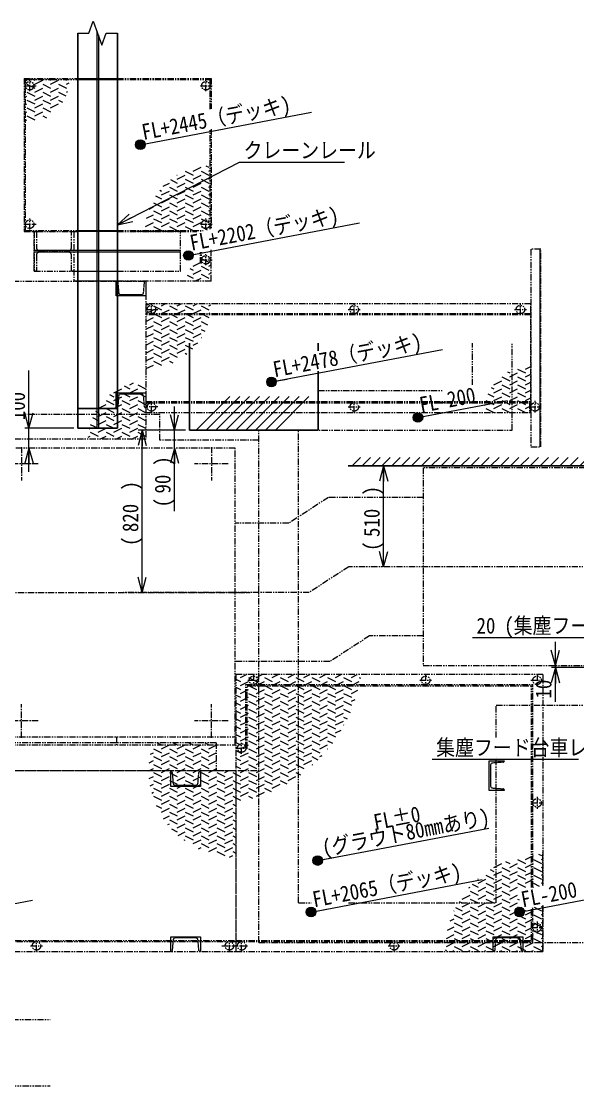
# Model space of a CAD drawing. Header units: millimetres. Extents: x -211 to 45495, y 24 to 52952.
# Drawn here: x 5433 to 8245, y 38021 to 43403 of the extents above; entities that cross this region are included whole.
import ezdxf

# ---------------------------------------------------------------- set-up
doc = ezdxf.new("R2010")
doc.units = ezdxf.units.MM
for name, pattern in [('CENTER', [50.7, 31.8, -6.3, 6.3, -6.3]), ('DASHED', [4, 3, -1]), ('PHANTOM', [63.3, 31.8, -6.3, 6.3, -6.3, 6.3, -6.3])]:
    doc.linetypes.add(name, pattern=pattern)
doc.layers.add('Layer2', color=7, linetype='Continuous')
doc.styles.add('ＭＳ 明朝', font='')
doc.styles.get('ＭＳ 明朝').set_extended_font_data('ＭＳ 明朝')

# ---------------------------------------------------------------- blocks, each defined once
blk = doc.blocks.new('BLKF036')
at = {"layer": 'Layer2', "color": 7, "linetype": 'PHANTOM', "lineweight": 13}
for p, q in [((6513.8, 41245.5), (3713.8, 41245.5)), ((6513.8, 39745.5), (6513.8, 41245.5)), ((3713.8, 39785.5), (6513.8, 39785.5)), ((5913.8, 39785.5), (5913.8, 39745.5)), ((3713.8, 39745.5), (6513.8, 39745.5))]:
    blk.add_line(p, q, dxfattribs=at)
at = {"layer": 'Layer2', "color": 7, "linetype": 'CENTER', "lineweight": 13}
for p, q in [((5433.8, 41250.5), (5433.8, 41080.5)), ((6393.8, 41250.5), (6393.8, 41080.5)), ((5518.8, 41165.5), (5348.8, 41165.5)), ((6478.8, 41165.5), (6308.8, 41165.5)), ((2728.8, 40515.5), (6588.8, 40515.5)), ((5433.8, 39780.5), (5433.8, 39950.5)), ((6393.8, 39780.5), (6393.8, 39950.5)), ((5518.8, 39865.5), (5348.8, 39865.5)), ((6478.8, 39865.5), (6308.8, 39865.5))]:
    blk.add_line(p, q, dxfattribs=at)
blk = doc.blocks.new('FXTIP_BLACKDOT_S')
at = {"color": 0, "linetype": 'Continuous', "lineweight": -2}
blk.add_line((0, 0), (-1, 0), dxfattribs=at)
blk.add_lwpolyline([(-0.15, 0, 0.3, 0.3, 1), (0.15, 0, 0.3, 0.3, 1)], format="xyseb", close=True, dxfattribs=at)
blk.add_circle((0, 0), 0.3, dxfattribs=at)
blk = doc.blocks.new('BLKF2458')
at = {"layer": 'Layer2', "color": 7, "linetype": 'PHANTOM', "lineweight": 13}
for p, q in [((8663.8, 41145.5), (7463.8, 41145.5)), ((7463.8, 41145.5), (7463.8, 40145.5)), ((6985, 40995.5), (6785, 40865.5)), ((7463.8, 40995.5), (6985, 40995.5)), ((6785, 40865.5), (6513.8, 40865.5)), ((7088.8, 40645.5), (6888.8, 40515.5)), ((10651.9, 40645.5), (7088.8, 40645.5)), ((6888.8, 40515.5), (5950.2, 40515.5)), ((7192.5, 40295.5), (6992.5, 40165.5)), ((7463.8, 40295.5), (7192.5, 40295.5)), ((6992.5, 40165.5), (6513.8, 40165.5)), ((7463.8, 40145.5), (8663.8, 40145.5))]:
    blk.add_line(p, q, dxfattribs=at)
blk = doc.blocks.new('FXTIP_ARROW_E')
at = {"color": 0, "linetype": 'Continuous', "lineweight": -2}
for q in [(-1, 0), (-0.966, 0.259), (-0.966, -0.259)]:
    blk.add_line((0, 0), q, dxfattribs=at)
blk = doc.blocks.new('FXTIP_ARROW_S')
at = {"color": 0, "linetype": 'Continuous', "lineweight": -2}
for q in [(-1, 0), (-0.966, 0.259), (-0.966, -0.259)]:
    blk.add_line((0, 0), q, dxfattribs=at)
blk = doc.blocks.new('BLKF2461')
at = {"layer": 'Layer2', "color": 4, "linetype": 'Continuous', "lineweight": 25}
for q in [(8928.8, 41322), (7085.3, 41155.5)]:
    blk.add_line((8928.8, 41155.5), q, dxfattribs=at)
at = {"layer": 'Layer2', "color": 7, "linetype": 'Continuous', "lineweight": 13}
for p, q in [((7105.1, 41155.5), (7147.5, 41198)), ((7155.1, 41155.5), (7197.5, 41198)), ((7205.1, 41155.5), (7247.5, 41198)), ((7255.1, 41155.5), (7297.5, 41198)), ((7305.1, 41155.5), (7347.5, 41198)), ((7355.1, 41155.5), (7397.5, 41198)), ((7405.1, 41155.5), (7447.5, 41198)), ((7455.1, 41155.5), (7497.5, 41198)), ((7505.1, 41155.5), (7547.5, 41198)), ((7555.1, 41155.5), (7597.5, 41198)), ((7605.1, 41155.5), (7647.5, 41198)), ((7655.1, 41155.5), (7697.5, 41198)), ((7705.1, 41155.5), (7747.5, 41198)), ((7755.1, 41155.5), (7797.5, 41198)), ((7805.1, 41155.5), (7847.5, 41198)), ((7855.1, 41155.5), (7897.5, 41198)), ((7905.1, 41155.5), (7947.5, 41198)), ((7955.1, 41155.5), (7997.5, 41198)), ((8005.1, 41155.5), (8047.5, 41198)), ((8055.1, 41155.5), (8097.5, 41198)), ((8105.1, 41155.5), (8147.5, 41198)), ((8155.1, 41155.5), (8197.5, 41198)), ((8205.1, 41155.5), (8247.5, 41198)), ((8255.1, 41155.5), (8297.5, 41198)), ((8305.1, 41155.5), (8347.5, 41198)), ((8355.1, 41155.5), (8397.5, 41198)), ((8405.1, 41155.5), (8447.5, 41198)), ((8455.1, 41155.5), (8497.5, 41198)), ((8505.1, 41155.5), (8547.5, 41198)), ((8555.1, 41155.5), (8597.5, 41198)), ((8605.1, 41155.5), (8647.5, 41198)), ((8655.1, 41155.5), (8697.5, 41198)), ((8705.1, 41155.5), (8747.5, 41198)), ((8755.1, 41155.5), (8797.5, 41198)), ((8805.1, 41155.5), (8847.5, 41198)), ((8855.1, 41155.5), (8897.5, 41198))]:
    blk.add_line(p, q, dxfattribs=at)
blk = doc.blocks.new('BLKF2460')
at = {"layer": 'Layer2', "color": 4, "linetype": 'Continuous', "lineweight": 25}
for p, q in [((6283.8, 41335.5), (6283.8, 41775.4)), ((6933.8, 41736.4), (6933.8, 41775.4)), ((6933.8, 41335.5), (6933.8, 41634.6)), ((6283.8, 41335.5), (6933.8, 41335.5))]:
    blk.add_line(p, q, dxfattribs=at)
at = {"layer": 'Layer2', "color": 1, "linetype": 'PHANTOM', "lineweight": 13}
for p, q in [((7713.8, 41564.2), (7713.8, 41775.4)), ((7913.8, 41335.5), (7913.8, 41775.4)), ((6933.8, 41535.5), (7563.6, 41535.5)), ((6133.8, 41415.5), (5461.7, 41415.5)), ((6133.8, 41285.5), (6133.8, 41415.5)), ((6633.8, 38745.5), (6633.8, 41335.5)), ((6633.8, 41335.5), (7913.8, 41335.5)), ((6833.8, 38945.5), (6833.8, 41335.5)), ((6633.8, 41285.5), (6133.8, 41285.5)), ((7833.8, 39781), (7833.8, 39945.5)), ((7833.8, 39945.5), (8433.8, 39945.5)), ((7833.8, 38945.5), (7833.8, 39681)), ((4248.8, 39615.5), (6633.8, 39615.5)), ((6833.8, 38945.5), (6898.8, 38945.5)), ((7086.4, 38945.5), (7833.8, 38945.5)), ((6633.8, 38745.5), (8848.8, 38745.5)), ((4564.8, 38356.1), (5578.3, 38356.1)), ((4426.1, 38021.1), (5578.3, 38021.1))]:
    blk.add_line(p, q, dxfattribs=at)
at = {"layer": 'Layer2', "color": 7, "linetype": 'Continuous', "lineweight": 13}
for p, q in [((6317.1, 41335.5), (6486.8, 41505.3)), ((6367.1, 41335.5), (6536.8, 41505.3)), ((6417.1, 41335.5), (6586.8, 41505.3)), ((6467.1, 41335.5), (6636.8, 41505.3)), ((6517.1, 41335.5), (6686.8, 41505.3)), ((6567.1, 41335.5), (6736.8, 41505.3)), ((6617.1, 41335.5), (6786.8, 41505.3)), ((6667.1, 41335.5), (6836.8, 41505.3)), ((6717.1, 41335.5), (6886.8, 41505.3))]:
    blk.add_line(p, q, dxfattribs=at)
blk.add_blockref('BLKF2461', (0, 0), dxfattribs=at)
blk = doc.blocks.new('BLKF2917')
at = {"layer": 'Layer2', "color": 7, "linetype": 'Continuous', "lineweight": 13}
for p, q in [((5775, 43343.2), (5796.8, 43403.2)), ((5796.8, 43403.2), (5840.5, 43283.2)), ((5718.7, 43343.2), (5775, 43343.2)), ((5840.5, 43283.2), (5862.3, 43343.2)), ((5862.3, 43343.2), (5918.7, 43343.2))]:
    blk.add_line(p, q, dxfattribs=at)
blk = doc.blocks.new('BLKF2916')
at = {"layer": 'Layer2', "color": 3, "linetype": 'Continuous', "lineweight": 25}
for p, q in [((5718.7, 43343.2), (5718.7, 41345.5)), ((5918.7, 41345.5), (5918.7, 43343.2)), ((5718.7, 41445.5), (5918.7, 41445.5)), ((5718.7, 41345.5), (5918.7, 41345.5))]:
    blk.add_line(p, q, dxfattribs=at)
at = {"layer": 'Layer2', "color": 7, "linetype": 'DASHED', "lineweight": 13}
for p, q in [((5814.7, 43354.1), (5814.7, 41345.5)), ((5822.7, 43332.2), (5822.7, 41345.5)), ((5718.7, 43114.5), (5918.7, 43114.5)), ((5718.7, 43108.5), (5918.7, 43108.5)), ((5718.7, 42345.5), (5918.7, 42345.5)), ((5918.7, 42339.5), (5718.7, 42339.5)), ((8053.2, 42250.7), (8053.2, 41250.7)), ((6238.2, 42243.5), (5498.2, 42243.5)), ((6238.2, 42235.5), (5498.2, 42235.5)), ((5718.7, 42139.5), (5782.6, 42139.5)), ((5918.7, 42089.5), (5718.7, 42089.5)), ((5782.6, 42139.5), (5918.7, 42139.5)), ((5913.2, 42014.5), (5913.2, 42089.5)), ((5913.2, 42089.5), (5915.6, 42089.5)), ((6060.8, 42089.5), (6063.2, 42089.5)), ((6063.2, 42089.5), (6063.2, 42014.5)), ((5920.6, 42085), (5925.4, 42030.2)), ((6051, 42030.2), (6055.8, 42085)), ((6063.2, 42014.5), (5913.2, 42014.5)), ((5935.3, 42021), (6041, 42021)), ((5913.2, 41524.5), (6063.2, 41524.5)), ((5913.2, 41449.5), (5913.2, 41524.5)), ((5925.4, 41508.9), (5920.6, 41454.1)), ((6041, 41518), (5935.3, 41518)), ((6055.8, 41454.1), (6051, 41508.9)), ((6063.2, 41524.5), (6063.2, 41449.5)), ((5915.6, 41449.5), (5913.2, 41449.5)), ((6063.2, 41449.5), (6060.8, 41449.5)), ((7798.2, 39514.5), (7798.2, 39664.5)), ((7798.2, 39664.5), (7873.2, 39664.5)), ((7804.7, 39642.4), (7804.7, 39536.7)), ((7868.6, 39657.1), (7813.8, 39652.3)), ((7873.2, 39664.5), (7873.2, 39662.1)), ((6188.2, 39534.5), (6188.2, 39609.5)), ((6188.2, 39609.5), (6190.6, 39609.5)), ((6195.6, 39605), (6200.4, 39550.2)), ((6326, 39550.2), (6330.8, 39605)), ((6335.8, 39609.5), (6338.2, 39609.5)), ((6338.2, 39609.5), (6338.2, 39534.5)), ((6338.2, 39534.5), (6188.2, 39534.5)), ((6210.3, 39541), (6316, 39541)), ((7873.2, 39514.5), (7798.2, 39514.5)), ((7813.8, 39526.7), (7868.6, 39521.9)), ((7873.2, 39517), (7873.2, 39514.5)), ((6188.2, 38774.5), (6338.2, 38774.5)), ((6188.2, 38699.5), (6188.2, 38774.5)), ((6200.4, 38758.9), (6195.6, 38704.1)), ((6316, 38768), (6210.3, 38768)), ((6330.8, 38704.1), (6326, 38758.9)), ((6338.2, 38774.5), (6338.2, 38699.5)), ((7818.2, 38774.5), (7968.2, 38774.5)), ((7818.2, 38699.5), (7818.2, 38774.5)), ((7830.4, 38758.9), (7825.6, 38704.1)), ((7946, 38768), (7840.3, 38768)), ((7960.8, 38704.1), (7956, 38758.9)), ((7968.2, 38774.5), (7968.2, 38699.5)), ((6190.6, 38699.5), (6188.2, 38699.5)), ((6338.2, 38699.5), (6335.8, 38699.5)), ((7820.6, 38699.5), (7818.2, 38699.5)), ((7968.2, 38699.5), (7965.8, 38699.5))]:
    blk.add_line(p, q, dxfattribs=at)
at = {"layer": 'Layer2', "color": 2, "linetype": 'PHANTOM', "lineweight": 13}
for p, q in [((5448.2, 43114.5), (5718.7, 43114.5)), ((5448.2, 43114.5), (5448.2, 42339.5)), ((5918.7, 43114.5), (6393.2, 43114.5)), ((6393.2, 43114.5), (6393.2, 42959.7)), ((5454.2, 42345.5), (5454.2, 43108.5)), ((5454.2, 43108.5), (5718.7, 43108.5)), ((5918.7, 43108.5), (6387.2, 43108.5)), ((6387.2, 42958.5), (6387.2, 43108.5)), ((6387.2, 42352.2), (6387.2, 42856.7)), ((6393.2, 42857.9), (6393.2, 42353.4)), ((5448.2, 42339.5), (5718.7, 42339.5)), ((5454.2, 42345.5), (5718.7, 42345.5)), ((5498.2, 42339.5), (5510.2, 42339.5)), ((5498.2, 42339.5), (5498.2, 42139.5)), ((5510.2, 42339.5), (5510.2, 42256.5)), ((5686.2, 42256.5), (5686.2, 42339.5)), ((5686.2, 42339.5), (5698.2, 42339.5)), ((5698.2, 42339.5), (5698.2, 42089.5)), ((5918.7, 42345.5), (6352.2, 42345.5)), ((5918.7, 42339.5), (6320.7, 42339.5)), ((6238.2, 42339.5), (5982.6, 42339.5)), ((6238.2, 42139.5), (6238.2, 42339.5)), ((6393.2, 42089.5), (6393.2, 42251.6)), ((8008.2, 42250.7), (8008.2, 41250.7)), ((8058.2, 42250.7), (8008.2, 42250.7)), ((8058.2, 41250.7), (8058.2, 42250.7)), ((5510.2, 42222.5), (5510.2, 42139.5)), ((5523.2, 42243.5), (5673.2, 42243.5)), ((5673.2, 42235.5), (5523.2, 42235.5)), ((5686.2, 42139.5), (5686.2, 42222.5)), ((6338.5, 42179.4), (6338.5, 42241.1)), ((6344.5, 42179.4), (6344.5, 42242.3)), ((6344.5, 42179.4), (6338.5, 42179.4)), ((3618.2, 42089.5), (6063.2, 42089.5)), ((5498.2, 42139.5), (5718.7, 42139.5)), ((5718.7, 42089.5), (5698.2, 42089.5)), ((5918.7, 42139.5), (5982.6, 42139.5)), ((6393.2, 42089.5), (5918.7, 42089.5)), ((5982.6, 42139.5), (6238.2, 42139.5)), ((6063.2, 42089.5), (6063.2, 41289.5)), ((8008.2, 41974.5), (6063.2, 41974.5)), ((8008.2, 41424.5), (8008.2, 41974.5)), ((8008.2, 41924.5), (6063.2, 41924.5)), ((8008.2, 41918.5), (6063.2, 41918.5)), ((6063.2, 41480.5), (8008.2, 41480.5)), ((6063.2, 41474.5), (8002.2, 41474.5)), ((8002.2, 41474.5), (8002.2, 41424.5)), ((6063.2, 41424.5), (8008.2, 41424.5)), ((6063.2, 41289.5), (3618.2, 41289.5)), ((8008.2, 41250.7), (8058.2, 41250.7)), ((8068.2, 40099.5), (6518.2, 40099.5)), ((6518.2, 40099.5), (6518.2, 38699.5)), ((8068.2, 40099.5), (8068.2, 39033.7)), ((6568.2, 40049.5), (8018.2, 40049.5)), ((6568.2, 39728.2), (6568.2, 40049.5)), ((6574.2, 40043.5), (8012.2, 40043.5)), ((6574.2, 39728.2), (6574.2, 40043.5)), ((8012.2, 39023), (8012.2, 40043.5)), ((8018.2, 39024.1), (8018.2, 40049.5)), ((6418.2, 39755.5), (3638.2, 39755.5)), ((6418.2, 39755.5), (6418.2, 39615.5)), ((6574.2, 39728.2), (6568.2, 39728.2)), ((3638.2, 39615.5), (6518.2, 39615.5)), ((6518.2, 39615.5), (6518.2, 38699.5)), ((8068.2, 39033.7), (8068.2, 39199.5)), ((8012.2, 38755.5), (8012.2, 38921.2)), ((8018.2, 38749.5), (8018.2, 38922.3)), ((8068.2, 38931.9), (8068.2, 38699.5)), ((8068.2, 38699.5), (8068.2, 38931.9)), ((3377.2, 38755.5), (6518.2, 38755.5)), ((6518.2, 38755.5), (8012.2, 38755.5)), ((3383.2, 38749.5), (6518.2, 38749.5)), ((3433.2, 38699.5), (6518.2, 38699.5)), ((6518.2, 38749.5), (8018.2, 38749.5)), ((6518.2, 38699.5), (8068.2, 38699.5)), ((6518.2, 38699.5), (8068.2, 38699.5))]:
    blk.add_line(p, q, dxfattribs=at)
at = {"layer": 'Layer2', "color": 7, "linetype": 'Continuous', "lineweight": 13}
for p, q in [((5482.3, 43114.5), (5501.4, 43105)), ((5562.3, 43114.5), (5581.4, 43105)), ((5642.3, 43114.5), (5661.4, 43105)), ((5448.2, 43098.4), (5461.4, 43105)), ((5448.2, 43058.4), (5461.4, 43065)), ((5461.4, 43085), (5501.4, 43065)), ((5501.4, 43085), (5541.4, 43105)), ((5501.4, 43045), (5541.4, 43065)), ((5541.4, 43085), (5581.4, 43065)), ((5581.4, 43085), (5621.4, 43105)), ((5581.4, 43045), (5621.4, 43065)), ((5621.4, 43085), (5661.4, 43065)), ((5661.4, 43085), (5675.2, 43091.9)), ((5448.2, 43018.4), (5461.4, 43025)), ((5461.4, 43045), (5501.4, 43025)), ((5461.4, 43005), (5501.4, 42985)), ((5501.4, 43005), (5541.4, 43025)), ((5541.4, 43045), (5581.4, 43025)), ((5541.4, 43005), (5581.4, 42985)), ((5581.4, 43005), (5621.4, 43025)), ((5621.4, 43045), (5658.6, 43026.4)), ((5621.4, 43005), (5642.2, 42994.6)), ((5661.4, 43045), (5666.2, 43047.4)), ((5448.2, 42978.4), (5461.4, 42985)), ((5461.4, 42965), (5501.4, 42945)), ((5501.4, 42965), (5541.4, 42985)), ((5541.4, 42965), (5581.4, 42945)), ((5581.4, 42965), (5621.4, 42985)), ((5448.2, 42938.4), (5461.4, 42945)), ((5448.2, 42898.4), (5461.4, 42905)), ((5461.4, 42925), (5501.4, 42905)), ((5501.4, 42925), (5541.4, 42945)), ((5541.4, 42925), (5560, 42915.7)), ((6261.4, 42645), (6301.4, 42625)), ((6301.4, 42645), (6341.4, 42665)), ((6341.4, 42645), (6381.4, 42625)), ((6365.5, 42672.9), (6381.4, 42665)), ((6381.4, 42645), (6393.2, 42650.9)), ((6150, 42569.3), (6181.4, 42585)), ((6186.4, 42602.5), (6221.4, 42585)), ((6219.9, 42625.7), (6221.4, 42625)), ((6221.4, 42605), (6261.4, 42625)), ((6221.4, 42565), (6261.4, 42585)), ((6261.4, 42605), (6301.4, 42585)), ((6301.4, 42605), (6341.4, 42625)), ((6301.4, 42565), (6341.4, 42585)), ((6341.4, 42605), (6381.4, 42585)), ((6381.4, 42605), (6393.2, 42610.9)), ((6111.5, 42520), (6141.4, 42505)), ((6132.6, 42549.4), (6141.4, 42545)), ((6141.4, 42525), (6181.4, 42545)), ((6181.4, 42565), (6221.4, 42545)), ((6181.4, 42525), (6221.4, 42505)), ((6221.4, 42525), (6261.4, 42545)), ((6261.4, 42565), (6301.4, 42545)), ((6261.4, 42525), (6301.4, 42505)), ((6301.4, 42525), (6341.4, 42545)), ((6341.4, 42565), (6381.4, 42545)), ((6341.4, 42525), (6381.4, 42505)), ((6381.4, 42565), (6393.2, 42570.9)), ((6381.4, 42525), (6393.2, 42530.9)), ((6078.7, 42453.6), (6101.4, 42465)), ((6101.4, 42485), (6141.4, 42465)), ((6141.4, 42485), (6181.4, 42505)), ((6141.4, 42445), (6181.4, 42465)), ((6181.4, 42485), (6221.4, 42465)), ((6221.4, 42485), (6261.4, 42505)), ((6221.4, 42445), (6261.4, 42465)), ((6261.4, 42485), (6301.4, 42465)), ((6301.4, 42485), (6341.4, 42505)), ((6301.4, 42445), (6341.4, 42465)), ((6341.4, 42485), (6381.4, 42465)), ((6381.4, 42485), (6393.2, 42490.9)), ((6065.5, 42407.1), (6101.4, 42425)), ((6101.4, 42445), (6141.4, 42425)), ((6141.4, 42405), (6181.4, 42425)), ((6181.4, 42445), (6221.4, 42425)), ((6221.4, 42405), (6261.4, 42425)), ((6261.4, 42445), (6301.4, 42425)), ((6301.4, 42405), (6341.4, 42425)), ((6341.4, 42445), (6381.4, 42425)), ((6381.4, 42445), (6393.2, 42450.9)), ((6381.4, 42405), (6393.2, 42410.9)), ((6061.4, 42365), (6101.4, 42385)), ((6101.4, 42405), (6141.4, 42385)), ((6101.4, 42365), (6141.4, 42345)), ((6141.4, 42365), (6181.4, 42385)), ((6181.4, 42405), (6221.4, 42385)), ((6181.4, 42365), (6221.4, 42345)), ((6221.4, 42365), (6261.4, 42385)), ((6261.4, 42405), (6301.4, 42385)), ((6261.4, 42365), (6301.4, 42345)), ((6301.4, 42365), (6341.4, 42385)), ((6341.4, 42405), (6381.4, 42385)), ((6341.4, 42365), (6372.5, 42349.4)), ((6381.4, 42365), (6393.2, 42370.9)), ((6058.7, 42346.3), (6061.4, 42345)), ((6090.5, 42339.5), (6101.4, 42345)), ((6170.5, 42339.5), (6181.4, 42345)), ((6250.5, 42339.5), (6261.4, 42345)), ((6336.5, 42342.6), (6341.4, 42345)), ((6342.6, 42204.4), (6381.4, 42185)), ((6381.4, 42205), (6393.2, 42210.9)), ((6285, 42153.2), (6301.4, 42145)), ((6301.4, 42165), (6341.4, 42185)), ((6301.4, 42125), (6341.4, 42145)), ((6341.4, 42165), (6381.4, 42145)), ((6381.4, 42165), (6393.2, 42170.9)), ((6271.4, 42120), (6301.4, 42105)), ((6310.5, 42089.5), (6341.4, 42105)), ((6341.4, 42125), (6381.4, 42105)), ((6381.4, 42125), (6393.2, 42130.9)), ((6390.5, 42089.5), (6393.2, 42090.9)), ((6063.2, 41965.9), (6080.5, 41974.5)), ((6063.2, 41925.9), (6101.4, 41945)), ((6101.4, 41965), (6141.4, 41945)), ((6141.4, 41965), (6160.5, 41974.5)), ((6141.4, 41925), (6181.4, 41945)), ((6181.4, 41965), (6221.4, 41945)), ((6221.4, 41965), (6240.5, 41974.5)), ((6221.4, 41925), (6261.4, 41945)), ((6261.4, 41965), (6301.4, 41945)), ((6301.4, 41965), (6320.5, 41974.5)), ((6301.4, 41925), (6341.4, 41945)), ((6341.4, 41965), (6381.4, 41945)), ((6381.4, 41965), (6391, 41969.8)), ((6381.4, 41925), (6387.7, 41928.2)), ((6063.2, 41885.9), (6101.4, 41905)), ((6101.4, 41925), (6141.4, 41905)), ((6101.4, 41885), (6141.4, 41865)), ((6141.4, 41885), (6181.4, 41905)), ((6181.4, 41925), (6221.4, 41905)), ((6181.4, 41885), (6221.4, 41865)), ((6221.4, 41885), (6261.4, 41905)), ((6261.4, 41925), (6301.4, 41905)), ((6261.4, 41885), (6301.4, 41865)), ((6301.4, 41885), (6341.4, 41905)), ((6341.4, 41925), (6381.4, 41905)), ((6341.4, 41885), (6373.6, 41868.9)), ((6063.2, 41845.9), (6101.4, 41865)), ((6063.2, 41805.9), (6101.4, 41825)), ((6101.4, 41845), (6141.4, 41825)), ((6141.4, 41845), (6181.4, 41865)), ((6141.4, 41805), (6181.4, 41825)), ((6181.4, 41845), (6221.4, 41825)), ((6221.4, 41845), (6261.4, 41865)), ((6221.4, 41805), (6261.4, 41825)), ((6261.4, 41845), (6301.4, 41825)), ((6301.4, 41845), (6341.4, 41865)), ((6301.4, 41805), (6341.4, 41825)), ((6341.4, 41845), (6360.1, 41835.6)), ((6063.2, 41765.9), (6101.4, 41785)), ((6101.4, 41805), (6141.4, 41785)), ((6141.4, 41765), (6181.4, 41785)), ((6181.4, 41805), (6221.4, 41785)), ((6221.4, 41765), (6261.4, 41785)), ((6261.4, 41805), (6301.4, 41785)), ((6301.4, 41765), (6324.5, 41776.5)), ((6341.4, 41805), (6343.2, 41804.1)), ((6063.2, 41725.9), (6101.4, 41745)), ((6101.4, 41765), (6141.4, 41745)), ((6101.4, 41725), (6141.4, 41705)), ((6141.4, 41725), (6181.4, 41745)), ((6181.4, 41765), (6221.4, 41745)), ((6181.4, 41725), (6221.4, 41705)), ((6221.4, 41725), (6261.4, 41745)), ((6261.4, 41765), (6298.6, 41746.4)), ((6261.4, 41725), (6270.4, 41720.5)), ((6063.2, 41685.9), (6101.4, 41705)), ((6064.8, 41646.7), (6101.4, 41665)), ((6101.4, 41685), (6141.4, 41665)), ((6141.4, 41685), (6181.4, 41705)), ((6181.4, 41685), (6199, 41676.2)), ((7981.4, 41645), (8008.2, 41658.4)), ((7861.4, 41605), (7901.4, 41585)), ((7890.6, 41630.4), (7901.4, 41625)), ((7901.4, 41605), (7941.4, 41625)), ((7941.4, 41645), (7981.4, 41625)), ((7941.4, 41605), (7981.4, 41585)), ((7981.4, 41605), (8008.2, 41618.4)), ((5952.4, 41559.5), (5981.4, 41545)), ((5981.4, 41565), (6000.4, 41574.5)), ((6021.4, 41565), (6061.4, 41545)), ((6061.4, 41565), (6063.2, 41565.9)), ((7808.1, 41551.6), (7821.4, 41545)), ((7821.4, 41565), (7861.4, 41585)), ((7861.4, 41565), (7901.4, 41545)), ((7901.4, 41565), (7941.4, 41585)), ((7941.4, 41565), (7981.4, 41545)), ((7981.4, 41565), (8008.2, 41578.4)), ((5879.3, 41516.1), (5901.4, 41505)), ((5901.4, 41525), (5941.4, 41545)), ((5901.4, 41485), (5941.4, 41505)), ((5941.4, 41525), (5981.4, 41505)), ((5981.4, 41525), (6021.4, 41545)), ((5981.4, 41485), (6021.4, 41505)), ((6021.4, 41525), (6061.4, 41505)), ((6061.4, 41525), (6063.2, 41525.9)), ((7791.2, 41520.1), (7821.4, 41505)), ((7821.4, 41525), (7861.4, 41545)), ((7821.4, 41485), (7861.4, 41505)), ((7861.4, 41525), (7901.4, 41505)), ((7901.4, 41525), (7941.4, 41545)), ((7901.4, 41485), (7941.4, 41505)), ((7941.4, 41525), (7981.4, 41505)), ((7981.4, 41525), (8008.2, 41538.4)), ((7981.4, 41485), (8008.2, 41498.4)), ((5821.4, 41445), (5861.4, 41465)), ((5861.4, 41485), (5901.4, 41465)), ((5861.4, 41445), (5901.4, 41425)), ((5901.4, 41445), (5941.4, 41465)), ((5941.4, 41485), (5981.4, 41465)), ((5941.4, 41445), (5981.4, 41425)), ((5981.4, 41445), (6021.4, 41465)), ((6021.4, 41485), (6061.4, 41465)), ((6021.4, 41445), (6061.4, 41425)), ((6061.4, 41485), (6063.2, 41485.9)), ((6061.4, 41445), (6063.2, 41445.9)), ((7774, 41461.3), (7781.4, 41465)), ((7781.4, 41485), (7821.4, 41465)), ((7781.4, 41445), (7821.4, 41425)), ((7821.4, 41445), (7861.4, 41465)), ((7861.4, 41485), (7901.4, 41465)), ((7861.4, 41445), (7901.4, 41425)), ((7901.4, 41445), (7941.4, 41465)), ((7941.4, 41485), (7981.4, 41465)), ((7941.4, 41445), (7981.4, 41425)), ((7981.4, 41445), (8008.2, 41458.4)), ((5792.8, 41399.3), (5821.4, 41385)), ((5808.3, 41431.5), (5821.4, 41425)), ((5821.4, 41405), (5861.4, 41425)), ((5861.4, 41405), (5901.4, 41385)), ((5901.4, 41405), (5941.4, 41425)), ((5941.4, 41405), (5981.4, 41385)), ((5981.4, 41405), (6021.4, 41425)), ((6021.4, 41405), (6061.4, 41385)), ((6061.4, 41405), (6063.2, 41405.9)), ((7780.5, 41424.5), (7781.4, 41425)), ((7860.5, 41424.5), (7861.4, 41425)), ((7940.5, 41424.5), (7941.4, 41425)), ((5776.2, 41342.4), (5781.4, 41345)), ((5781.4, 41365), (5821.4, 41345)), ((5821.4, 41365), (5861.4, 41385)), ((5821.4, 41325), (5861.4, 41345)), ((5861.4, 41365), (5901.4, 41345)), ((5901.4, 41365), (5941.4, 41385)), ((5901.4, 41325), (5941.4, 41345)), ((5941.4, 41365), (5981.4, 41345)), ((5981.4, 41365), (6021.4, 41385)), ((5981.4, 41325), (6021.4, 41345)), ((6021.4, 41365), (6061.4, 41345)), ((6061.4, 41365), (6063.2, 41365.9)), ((5771.6, 41300.1), (5781.4, 41305)), ((5781.4, 41325), (5821.4, 41305)), ((5830.5, 41289.5), (5861.4, 41305)), ((5861.4, 41325), (5901.4, 41305)), ((5910.5, 41289.5), (5941.4, 41305)), ((5941.4, 41325), (5981.4, 41305)), ((5990.5, 41289.5), (6021.4, 41305)), ((6021.4, 41325), (6061.4, 41305)), ((6061.4, 41325), (6063.2, 41325.9)), ((6541.4, 40085), (6570.5, 40099.5)), ((6621.4, 40085), (6650.5, 40099.5)), ((6701.4, 40085), (6730.5, 40099.5)), ((6781.4, 40085), (6810.5, 40099.5)), ((6861.4, 40085), (6890.5, 40099.5)), ((6941.4, 40085), (6970.5, 40099.5)), ((7021.4, 40085), (7050.5, 40099.5)), ((7101.4, 40085), (7130.5, 40099.5)), ((6518.2, 40076.6), (6541.4, 40065)), ((6541.4, 40045), (6581.4, 40065)), ((6581.4, 40085), (6621.4, 40065)), ((6581.4, 40045), (6621.4, 40025)), ((6621.4, 40045), (6661.4, 40065)), ((6661.4, 40085), (6701.4, 40065)), ((6661.4, 40045), (6701.4, 40025)), ((6701.4, 40045), (6741.4, 40065)), ((6741.4, 40085), (6781.4, 40065)), ((6741.4, 40045), (6781.4, 40025)), ((6781.4, 40045), (6821.4, 40065)), ((6821.4, 40085), (6861.4, 40065)), ((6821.4, 40045), (6861.4, 40025)), ((6861.4, 40045), (6901.4, 40065)), ((6901.4, 40085), (6941.4, 40065)), ((6901.4, 40045), (6941.4, 40025)), ((6941.4, 40045), (6981.4, 40065)), ((6981.4, 40085), (7021.4, 40065)), ((6981.4, 40045), (7021.4, 40025)), ((7021.4, 40045), (7061.4, 40065)), ((7061.4, 40085), (7101.4, 40065)), ((7061.4, 40045), (7101.4, 40025)), ((7101.4, 40045), (7141.4, 40065)), ((7141.4, 40085), (7146.6, 40082.4)), ((6518.2, 40036.6), (6541.4, 40025)), ((6518.2, 39996.6), (6541.4, 39985)), ((6541.4, 40005), (6581.4, 40025)), ((6581.4, 40005), (6621.4, 39985)), ((6621.4, 40005), (6661.4, 40025)), ((6661.4, 40005), (6701.4, 39985)), ((6701.4, 40005), (6741.4, 40025)), ((6741.4, 40005), (6781.4, 39985)), ((6781.4, 40005), (6821.4, 40025)), ((6821.4, 40005), (6861.4, 39985)), ((6861.4, 40005), (6901.4, 40025)), ((6901.4, 40005), (6941.4, 39985)), ((6941.4, 40005), (6981.4, 40025)), ((6981.4, 40005), (7021.4, 39985)), ((7021.4, 40005), (7061.4, 40025)), ((7061.4, 40005), (7101.4, 39985)), ((7101.4, 40005), (7133.5, 40021)), ((6518.2, 39956.6), (6541.4, 39945)), ((6541.4, 39965), (6581.4, 39985)), ((6541.4, 39925), (6581.4, 39945)), ((6581.4, 39965), (6621.4, 39945)), ((6621.4, 39965), (6661.4, 39985)), ((6621.4, 39925), (6661.4, 39945)), ((6661.4, 39965), (6701.4, 39945)), ((6701.4, 39965), (6741.4, 39985)), ((6701.4, 39925), (6741.4, 39945)), ((6741.4, 39965), (6781.4, 39945)), ((6781.4, 39965), (6821.4, 39985)), ((6781.4, 39925), (6821.4, 39945)), ((6821.4, 39965), (6861.4, 39945)), ((6861.4, 39965), (6901.4, 39985)), ((6861.4, 39925), (6901.4, 39945)), ((6901.4, 39965), (6941.4, 39945)), ((6941.4, 39965), (6981.4, 39985)), ((6941.4, 39925), (6981.4, 39945)), ((6981.4, 39965), (7021.4, 39945)), ((7021.4, 39965), (7061.4, 39985)), ((7021.4, 39925), (7061.4, 39945)), ((7061.4, 39965), (7101.4, 39945)), ((7101.4, 39965), (7119.8, 39974.2)), ((6518.2, 39916.6), (6541.4, 39905)), ((6541.4, 39885), (6581.4, 39905)), ((6581.4, 39925), (6621.4, 39905)), ((6581.4, 39885), (6621.4, 39865)), ((6621.4, 39885), (6661.4, 39905)), ((6661.4, 39925), (6701.4, 39905)), ((6661.4, 39885), (6701.4, 39865)), ((6701.4, 39885), (6741.4, 39905)), ((6741.4, 39925), (6781.4, 39905)), ((6741.4, 39885), (6781.4, 39865)), ((6781.4, 39885), (6821.4, 39905)), ((6821.4, 39925), (6861.4, 39905)), ((6821.4, 39885), (6861.4, 39865)), ((6861.4, 39885), (6901.4, 39905)), ((6901.4, 39925), (6941.4, 39905)), ((6901.4, 39885), (6941.4, 39865)), ((6941.4, 39885), (6981.4, 39905)), ((6981.4, 39925), (7021.4, 39905)), ((6981.4, 39885), (7021.4, 39865)), ((7021.4, 39885), (7061.4, 39905)), ((7061.4, 39925), (7094.9, 39908.3)), ((7061.4, 39885), (7079.9, 39875.7)), ((7101.4, 39925), (7102, 39925.3)), ((6518.2, 39876.6), (6541.4, 39865)), ((6518.2, 39836.6), (6541.4, 39825)), ((6541.4, 39845), (6581.4, 39865)), ((6581.4, 39845), (6621.4, 39825)), ((6621.4, 39845), (6661.4, 39865)), ((6661.4, 39845), (6701.4, 39825)), ((6701.4, 39845), (6741.4, 39865)), ((6741.4, 39845), (6781.4, 39825)), ((6781.4, 39845), (6821.4, 39865)), ((6821.4, 39845), (6861.4, 39825)), ((6861.4, 39845), (6901.4, 39865)), ((6901.4, 39845), (6941.4, 39825)), ((6941.4, 39845), (6981.4, 39865)), ((6981.4, 39845), (7021.4, 39825)), ((7021.4, 39845), (7061.4, 39865)), ((7061.4, 39845), (7063.5, 39843.9)), ((6518.2, 39796.6), (6541.4, 39785)), ((6541.4, 39805), (6581.4, 39825)), ((6541.4, 39765), (6581.4, 39785)), ((6581.4, 39805), (6621.4, 39785)), ((6621.4, 39805), (6661.4, 39825)), ((6621.4, 39765), (6661.4, 39785)), ((6661.4, 39805), (6701.4, 39785)), ((6701.4, 39805), (6741.4, 39825)), ((6701.4, 39765), (6741.4, 39785)), ((6741.4, 39805), (6781.4, 39785)), ((6781.4, 39805), (6821.4, 39825)), ((6781.4, 39765), (6821.4, 39785)), ((6821.4, 39805), (6861.4, 39785)), ((6861.4, 39805), (6901.4, 39825)), ((6861.4, 39765), (6901.4, 39785)), ((6901.4, 39805), (6941.4, 39785)), ((6941.4, 39805), (6981.4, 39825)), ((6941.4, 39765), (6981.4, 39785)), ((6981.4, 39805), (7021.4, 39785)), ((7021.4, 39805), (7049.1, 39818.8)), ((6096.7, 39742.6), (6101.4, 39745)), ((6101.4, 39725), (6141.4, 39705)), ((6120.3, 39755.5), (6141.4, 39745)), ((6141.4, 39725), (6181.4, 39745)), ((6181.4, 39725), (6221.4, 39705)), ((6200.3, 39755.5), (6221.4, 39745)), ((6221.4, 39725), (6261.4, 39745)), ((6261.4, 39725), (6301.4, 39705)), ((6280.3, 39755.5), (6301.4, 39745)), ((6301.4, 39725), (6341.4, 39745)), ((6341.4, 39725), (6381.4, 39705)), ((6360.3, 39755.5), (6381.4, 39745)), ((6381.4, 39725), (6418.2, 39743.4)), ((6518.2, 39756.6), (6541.4, 39745)), ((6541.4, 39725), (6581.4, 39745)), ((6581.4, 39765), (6621.4, 39745)), ((6581.4, 39725), (6621.4, 39705)), ((6621.4, 39725), (6661.4, 39745)), ((6661.4, 39765), (6701.4, 39745)), ((6661.4, 39725), (6701.4, 39705)), ((6701.4, 39725), (6741.4, 39745)), ((6741.4, 39765), (6781.4, 39745)), ((6741.4, 39725), (6781.4, 39705)), ((6781.4, 39725), (6821.4, 39745)), ((6821.4, 39765), (6861.4, 39745)), ((6821.4, 39725), (6861.4, 39705)), ((6861.4, 39725), (6901.4, 39745)), ((6901.4, 39765), (6941.4, 39745)), ((6901.4, 39725), (6941.4, 39705)), ((6941.4, 39725), (6981.4, 39745)), ((6981.4, 39765), (7005.1, 39753.1)), ((6981.4, 39725), (6982.6, 39724.4)), ((6085.6, 39697.1), (6101.4, 39705)), ((6101.4, 39685), (6141.4, 39665)), ((6141.4, 39685), (6181.4, 39705)), ((6181.4, 39685), (6221.4, 39665)), ((6221.4, 39685), (6261.4, 39705)), ((6261.4, 39685), (6301.4, 39665)), ((6301.4, 39685), (6341.4, 39705)), ((6341.4, 39685), (6381.4, 39665)), ((6381.4, 39685), (6418.2, 39703.4)), ((6518.2, 39716.6), (6541.4, 39705)), ((6518.2, 39676.6), (6541.4, 39665)), ((6541.4, 39685), (6581.4, 39705)), ((6581.4, 39685), (6621.4, 39665)), ((6621.4, 39685), (6661.4, 39705)), ((6661.4, 39685), (6701.4, 39665)), ((6701.4, 39685), (6741.4, 39705)), ((6741.4, 39685), (6781.4, 39665)), ((6781.4, 39685), (6821.4, 39705)), ((6821.4, 39685), (6861.4, 39665)), ((6861.4, 39685), (6901.4, 39705)), ((6901.4, 39685), (6932.6, 39669.4)), ((6941.4, 39685), (6953.4, 39691)), ((6078, 39613.3), (6101.4, 39625)), ((6079.6, 39654.1), (6101.4, 39665)), ((6101.4, 39645), (6141.4, 39625)), ((6141.4, 39645), (6181.4, 39665)), ((6141.4, 39605), (6181.4, 39625)), ((6181.4, 39645), (6221.4, 39625)), ((6221.4, 39645), (6261.4, 39665)), ((6221.4, 39605), (6261.4, 39625)), ((6261.4, 39645), (6301.4, 39625)), ((6301.4, 39645), (6341.4, 39665)), ((6301.4, 39605), (6341.4, 39625)), ((6341.4, 39645), (6381.4, 39625)), ((6381.4, 39645), (6418.2, 39663.4)), ((6381.4, 39605), (6418.2, 39623.4)), ((6461.4, 39605), (6482.5, 39615.5)), ((6518.2, 39636.6), (6541.4, 39625)), ((6541.4, 39645), (6581.4, 39665)), ((6541.4, 39605), (6581.4, 39625)), ((6581.4, 39645), (6621.4, 39625)), ((6621.4, 39645), (6661.4, 39665)), ((6621.4, 39605), (6661.4, 39625)), ((6661.4, 39645), (6701.4, 39625)), ((6701.4, 39645), (6741.4, 39665)), ((6701.4, 39605), (6741.4, 39625)), ((6741.4, 39645), (6781.4, 39625)), ((6781.4, 39645), (6821.4, 39665)), ((6781.4, 39605), (6821.4, 39625)), ((6821.4, 39645), (6861.4, 39625)), ((6861.4, 39645), (6901.4, 39665)), ((6901.4, 39645), (6905, 39643.2)), ((6079.9, 39574.2), (6101.4, 39585)), ((6101.4, 39605), (6141.4, 39585)), ((6101.4, 39565), (6141.4, 39545)), ((6141.4, 39565), (6181.4, 39585)), ((6181.4, 39605), (6221.4, 39585)), ((6181.4, 39565), (6221.4, 39545)), ((6221.4, 39565), (6261.4, 39585)), ((6261.4, 39605), (6301.4, 39585)), ((6261.4, 39565), (6301.4, 39545)), ((6301.4, 39565), (6341.4, 39585)), ((6341.4, 39605), (6381.4, 39585)), ((6341.4, 39565), (6381.4, 39545)), ((6381.4, 39565), (6421.4, 39585)), ((6421.4, 39605), (6461.4, 39585)), ((6421.4, 39565), (6461.4, 39545)), ((6461.4, 39565), (6501.4, 39585)), ((6501.4, 39605), (6518.2, 39596.6)), ((6501.4, 39565), (6518.2, 39556.6)), ((6518.2, 39596.6), (6541.4, 39585)), ((6541.4, 39565), (6581.4, 39585)), ((6581.4, 39605), (6621.4, 39585)), ((6581.4, 39565), (6621.4, 39545)), ((6621.4, 39565), (6661.4, 39585)), ((6661.4, 39605), (6701.4, 39585)), ((6661.4, 39565), (6701.4, 39545)), ((6701.4, 39565), (6741.4, 39585)), ((6741.4, 39605), (6781.4, 39585)), ((6741.4, 39565), (6774.9, 39548.2)), ((6781.4, 39565), (6821.4, 39585)), ((6821.4, 39605), (6844.2, 39593.6)), ((6085, 39536.8), (6101.4, 39545)), ((6093.1, 39500.9), (6101.4, 39505)), ((6101.4, 39525), (6141.4, 39505)), ((6141.4, 39525), (6181.4, 39545)), ((6141.4, 39485), (6181.4, 39505)), ((6181.4, 39525), (6221.4, 39505)), ((6221.4, 39525), (6261.4, 39545)), ((6221.4, 39485), (6261.4, 39505)), ((6261.4, 39525), (6301.4, 39505)), ((6301.4, 39525), (6341.4, 39545)), ((6301.4, 39485), (6341.4, 39505)), ((6341.4, 39525), (6381.4, 39505)), ((6381.4, 39525), (6421.4, 39545)), ((6381.4, 39485), (6421.4, 39505)), ((6421.4, 39525), (6461.4, 39505)), ((6461.4, 39525), (6501.4, 39545)), ((6461.4, 39485), (6501.4, 39505)), ((6501.4, 39525), (6518.2, 39516.6)), ((6518.2, 39556.6), (6541.4, 39545)), ((6518.2, 39516.6), (6541.4, 39505)), ((6541.4, 39525), (6581.4, 39545)), ((6541.4, 39485), (6581.4, 39505)), ((6581.4, 39525), (6621.4, 39505)), ((6621.4, 39525), (6661.4, 39545)), ((6621.4, 39485), (6661.4, 39505)), ((6661.4, 39525), (6695.2, 39508.1)), ((6701.4, 39525), (6741.4, 39545)), ((6101.4, 39485), (6141.4, 39465)), ((6141.4, 39445), (6181.4, 39465)), ((6181.4, 39485), (6221.4, 39465)), ((6221.4, 39445), (6261.4, 39465)), ((6261.4, 39485), (6301.4, 39465)), ((6301.4, 39445), (6341.4, 39465)), ((6341.4, 39485), (6381.4, 39465)), ((6381.4, 39445), (6421.4, 39465)), ((6421.4, 39485), (6461.4, 39465)), ((6461.4, 39445), (6501.4, 39465)), ((6501.4, 39485), (6518.2, 39476.6)), ((6518.2, 39476.6), (6541.4, 39465)), ((6581.4, 39485), (6602, 39474.7)), ((6115.3, 39438), (6141.4, 39425)), ((6141.4, 39405), (6181.4, 39425)), ((6181.4, 39445), (6221.4, 39425)), ((6181.4, 39405), (6221.4, 39385)), ((6221.4, 39405), (6261.4, 39425)), ((6261.4, 39445), (6301.4, 39425)), ((6261.4, 39405), (6301.4, 39385)), ((6301.4, 39405), (6341.4, 39425)), ((6341.4, 39445), (6381.4, 39425)), ((6341.4, 39405), (6381.4, 39385)), ((6381.4, 39405), (6421.4, 39425)), ((6421.4, 39445), (6461.4, 39425)), ((6421.4, 39405), (6461.4, 39385)), ((6461.4, 39405), (6501.4, 39425)), ((6501.4, 39445), (6518.2, 39436.6)), ((6501.4, 39405), (6518.2, 39396.6)), ((6152.4, 39370.5), (6181.4, 39385)), ((6173.9, 39341.2), (6181.4, 39345)), ((6181.4, 39365), (6221.4, 39345)), ((6221.4, 39365), (6261.4, 39385)), ((6221.4, 39325), (6261.4, 39345)), ((6261.4, 39365), (6301.4, 39345)), ((6301.4, 39365), (6341.4, 39385)), ((6301.4, 39325), (6341.4, 39345)), ((6341.4, 39365), (6381.4, 39345)), ((6381.4, 39365), (6421.4, 39385)), ((6381.4, 39325), (6421.4, 39345)), ((6421.4, 39365), (6461.4, 39345)), ((6461.4, 39365), (6501.4, 39385)), ((6461.4, 39325), (6501.4, 39345)), ((6501.4, 39365), (6518.2, 39356.6)), ((6192.3, 39319.5), (6221.4, 39305)), ((6225.2, 39286.9), (6261.4, 39305)), ((6261.4, 39325), (6301.4, 39305)), ((6301.4, 39285), (6341.4, 39305)), ((6341.4, 39325), (6381.4, 39305)), ((6381.4, 39285), (6421.4, 39305)), ((6421.4, 39325), (6461.4, 39305)), ((6461.4, 39285), (6501.4, 39305)), ((6501.4, 39325), (6518.2, 39316.6)), ((6255.7, 39262.1), (6261.4, 39265)), ((6261.4, 39285), (6301.4, 39265)), ((6301.4, 39245), (6341.4, 39265)), ((6341.4, 39285), (6381.4, 39265)), ((6341.4, 39245), (6381.4, 39225)), ((6381.4, 39245), (6421.4, 39265)), ((6421.4, 39285), (6461.4, 39265)), ((6421.4, 39245), (6461.4, 39225)), ((6461.4, 39245), (6501.4, 39265)), ((6501.4, 39285), (6518.2, 39276.6)), ((6501.4, 39245), (6518.2, 39236.6)), ((6328.2, 39218.4), (6341.4, 39225)), ((6381.4, 39205), (6421.4, 39225)), ((6421.4, 39205), (6461.4, 39185)), ((6461.4, 39205), (6501.4, 39225)), ((6484.6, 39176.6), (6501.4, 39185)), ((6501.4, 39205), (6518.2, 39196.6)), ((7981.4, 39165), (8021.4, 39185)), ((8047.3, 39192), (8061.4, 39185)), ((7821.4, 39125), (7861.4, 39145)), ((7880.6, 39155.4), (7901.4, 39145)), ((7901.4, 39125), (7941.4, 39145)), ((7941.4, 39165), (7981.4, 39145)), ((7981.4, 39125), (8021.4, 39145)), ((8021.4, 39165), (8061.4, 39145)), ((8061.4, 39165), (8068.2, 39168.4)), ((8061.4, 39125), (8068.2, 39128.4)), ((7781.4, 39085), (7821.4, 39065)), ((7802.2, 39114.6), (7821.4, 39105)), ((7821.4, 39085), (7861.4, 39105)), ((7861.4, 39125), (7901.4, 39105)), ((7861.4, 39085), (7901.4, 39065)), ((7901.4, 39085), (7941.4, 39105)), ((7941.4, 39125), (7981.4, 39105)), ((7941.4, 39085), (7981.4, 39065)), ((7981.4, 39085), (8021.4, 39105)), ((8021.4, 39125), (8061.4, 39105)), ((8021.4, 39085), (8061.4, 39065)), ((8061.4, 39085), (8068.2, 39088.4)), ((7695.3, 39022), (7701.4, 39025)), ((7711.6, 39039.9), (7741.4, 39025)), ((7738.8, 39066.3), (7741.4, 39065)), ((7741.4, 39045), (7781.4, 39065)), ((7741.4, 39005), (7781.4, 39025)), ((7781.4, 39045), (7821.4, 39025)), ((7821.4, 39045), (7861.4, 39065)), ((7821.4, 39005), (7861.4, 39025)), ((7861.4, 39045), (7901.4, 39025)), ((7901.4, 39045), (7941.4, 39065)), ((7901.4, 39005), (7941.4, 39025)), ((7941.4, 39045), (7981.4, 39025)), ((7981.4, 39045), (8021.4, 39065)), ((8020.6, 39024.6), (8021.4, 39025)), ((8021.4, 39045), (8050.7, 39030.3)), ((8061.4, 39045), (8068.2, 39048.4)), ((7661.4, 38965), (7701.4, 38985)), ((7701.4, 39005), (7741.4, 38985)), ((7741.4, 38965), (7781.4, 38985)), ((7781.4, 39005), (7821.4, 38985)), ((7821.4, 38965), (7861.4, 38985)), ((7861.4, 39005), (7901.4, 38985)), ((7901.4, 38965), (7941.4, 38985)), ((7628.1, 38921.6), (7661.4, 38905)), ((7645.4, 38953), (7661.4, 38945)), ((7661.4, 38925), (7701.4, 38945)), ((7701.4, 38965), (7741.4, 38945)), ((7701.4, 38925), (7741.4, 38905)), ((7741.4, 38925), (7781.4, 38945)), ((7781.4, 38965), (7821.4, 38945)), ((7781.4, 38925), (7821.4, 38905)), ((7821.4, 38925), (7861.4, 38945)), ((7861.4, 38965), (7901.4, 38945)), ((7861.4, 38925), (7901.4, 38905)), ((7901.4, 38925), (7941.4, 38945)), ((7941.4, 38965), (7949.4, 38961)), ((7941.4, 38925), (7957.8, 38916.8)), ((8024.3, 38923.5), (8061.4, 38905)), ((8061.4, 38925), (8068.2, 38928.4)), ((7600.2, 38854.4), (7621.4, 38865)), ((7619.7, 38904.2), (7621.4, 38905)), ((7621.4, 38885), (7661.4, 38865)), ((7661.4, 38885), (7701.4, 38905)), ((7661.4, 38845), (7701.4, 38865)), ((7701.4, 38885), (7741.4, 38865)), ((7741.4, 38885), (7781.4, 38905)), ((7741.4, 38845), (7781.4, 38865)), ((7781.4, 38885), (7821.4, 38865)), ((7821.4, 38885), (7861.4, 38905)), ((7821.4, 38845), (7861.4, 38865)), ((7861.4, 38885), (7901.4, 38865)), ((7901.4, 38885), (7941.4, 38905)), ((7901.4, 38845), (7941.4, 38865)), ((7941.4, 38885), (7981.4, 38865)), ((7966.4, 38912.5), (7981.4, 38905)), ((7981.4, 38885), (8021.4, 38905)), ((7981.4, 38845), (8021.4, 38865)), ((8021.4, 38885), (8061.4, 38865)), ((8061.4, 38885), (8068.2, 38888.4)), ((7587.3, 38808), (7621.4, 38825)), ((7621.4, 38845), (7661.4, 38825)), ((7621.4, 38805), (7661.4, 38785)), ((7661.4, 38805), (7701.4, 38825)), ((7701.4, 38845), (7741.4, 38825)), ((7701.4, 38805), (7741.4, 38785)), ((7741.4, 38805), (7781.4, 38825)), ((7781.4, 38845), (7821.4, 38825)), ((7781.4, 38805), (7821.4, 38785)), ((7821.4, 38805), (7861.4, 38825)), ((7861.4, 38845), (7901.4, 38825)), ((7861.4, 38805), (7901.4, 38785)), ((7901.4, 38805), (7941.4, 38825)), ((7941.4, 38845), (7981.4, 38825)), ((7941.4, 38805), (7981.4, 38785)), ((7981.4, 38805), (8021.4, 38825)), ((8021.4, 38845), (8061.4, 38825)), ((8021.4, 38805), (8061.4, 38785)), ((8061.4, 38845), (8068.2, 38848.4)), ((8061.4, 38805), (8068.2, 38808.4)), ((7581.4, 38765), (7621.4, 38785)), ((7621.4, 38765), (7661.4, 38745)), ((7661.4, 38765), (7701.4, 38785)), ((7701.4, 38765), (7741.4, 38745)), ((7741.4, 38765), (7781.4, 38785)), ((7781.4, 38765), (7821.4, 38745)), ((7821.4, 38765), (7861.4, 38785)), ((7861.4, 38765), (7901.4, 38745)), ((7901.4, 38765), (7941.4, 38785)), ((7941.4, 38765), (7981.4, 38745)), ((7981.4, 38765), (8021.4, 38785)), ((8021.4, 38765), (8061.4, 38745)), ((8061.4, 38765), (8068.2, 38768.4)), ((7575.3, 38708), (7581.4, 38705)), ((7577.5, 38746.9), (7581.4, 38745)), ((7581.4, 38725), (7621.4, 38745)), ((7610.5, 38699.5), (7621.4, 38705)), ((7621.4, 38725), (7661.4, 38705)), ((7661.4, 38725), (7701.4, 38745)), ((7690.5, 38699.5), (7701.4, 38705)), ((7701.4, 38725), (7741.4, 38705)), ((7741.4, 38725), (7781.4, 38745)), ((7770.5, 38699.5), (7781.4, 38705)), ((7781.4, 38725), (7821.4, 38705)), ((7821.4, 38725), (7861.4, 38745)), ((7850.5, 38699.5), (7861.4, 38705)), ((7861.4, 38725), (7901.4, 38705)), ((7901.4, 38725), (7941.4, 38745)), ((7930.5, 38699.5), (7941.4, 38705)), ((7941.4, 38725), (7981.4, 38705)), ((7981.4, 38725), (8021.4, 38745)), ((8010.5, 38699.5), (8021.4, 38705)), ((8021.4, 38725), (8061.4, 38705)), ((8061.4, 38725), (8068.2, 38728.4))]:
    blk.add_line(p, q, dxfattribs=at)
at = {"layer": 'Layer2', "color": 7, "linetype": 'CENTER', "lineweight": 13}
for p, q in [((5448, 43077), (5508, 43077)), ((5475.5, 43049.7), (5475.5, 43105.7)), ((6338.3, 43077), (6398.3, 43077)), ((6365.8, 43049.7), (6365.8, 43105.7)), ((5448, 42377), (5508, 42377)), ((5475.5, 42349.7), (5475.5, 42405.7)), ((6338.3, 42377), (6398.3, 42377)), ((6365.8, 42349.7), (6365.8, 42405.7)), ((6338.3, 42197), (6398.3, 42197)), ((6365.8, 42169.7), (6365.8, 42225.7)), ((6063.2, 41945.9), (6123.2, 41945.9)), ((6090.8, 41918.5), (6090.8, 41974.5)), ((7085.8, 41945.9), (7145.8, 41945.9)), ((7115.8, 41918.5), (7115.8, 41974.5)), ((7925.8, 41945.9), (7985.8, 41945.9)), ((7955.8, 41918.5), (7955.8, 41974.5)), ((6123.2, 41453.2), (6063.2, 41453.2)), ((6090.8, 41424.5), (6090.8, 41480.5)), ((7085.8, 41453.2), (7145.8, 41453.2)), ((7115.8, 41424.5), (7115.8, 41480.5)), ((8002.2, 41453.2), (8058.2, 41453.2)), ((8029.5, 41424.5), (8029.5, 41483.3)), ((6606.6, 40099.5), (6606.6, 40043.5)), ((7476.6, 40099.5), (7476.6, 40043.5)), ((8039.5, 40099.5), (8039.5, 40039.5)), ((6578.6, 40070.9), (6633.8, 40070.9)), ((7446.6, 40070.9), (7506.6, 40070.9)), ((8008.2, 40070.9), (8068.2, 40070.9)), ((6516.8, 39728.2), (6576.8, 39728.2)), ((6546.8, 39699.5), (6546.8, 39755.5)), ((8012.2, 39450.9), (8068.2, 39450.9)), ((8039.5, 39480.9), (8039.5, 39420.9)), ((8012.2, 38820.9), (8068.2, 38820.9)), ((8039.5, 38850.9), (8039.5, 38790.9)), ((5509.9, 38699.5), (5509.9, 38755.5)), ((6484.9, 38699.5), (6484.9, 38755.5)), ((6546.8, 38699.5), (6546.8, 38755.5)), ((7316.8, 38699.5), (7316.8, 38755.5)), ((5479.9, 38728.2), (5539.9, 38728.2)), ((6446.8, 38728.2), (6576.8, 38728.2)), ((7286.8, 38728.2), (7346.8, 38728.2))]:
    blk.add_line(p, q, dxfattribs=at)
at = {"layer": 'Layer2', "color": 7, "linetype": 'PHANTOM', "lineweight": 13}
for p, q in [((5498.2, 42139.5), (5498.2, 42339.5)), ((5698.2, 42339.5), (5698.2, 42139.5)), ((5510.2, 42139.5), (5498.2, 42139.5)), ((5698.2, 42139.5), (5686.2, 42139.5))]:
    blk.add_line(p, q, dxfattribs=at)
at = {"layer": 'Layer2', "color": 2, "linetype": 'PHANTOM', "lineweight": 13}
for centre in [(5475.5, 43077), (6365.8, 43077), (5475.5, 42377), (6365.8, 42377), (6365.8, 42197), (6090.8, 41945.9), (7115.8, 41945.9), (7955.8, 41945.9), (6090.8, 41453.2), (7115.8, 41453.2), (8029.5, 41453.2), (6606.6, 40070.9), (7476.6, 40070.9), (8039.5, 40070.9), (6546.8, 39728.2), (8039.5, 39450.9), (8039.5, 38820.9), (5509.9, 38728.2), (6484.9, 38728.2), (6546.8, 38728.2), (7316.8, 38728.2)]:
    blk.add_circle(centre, 21.4, dxfattribs=at)
for centre, start, end in [((5523.2, 42256.5), 180, 270), ((5673.2, 42256.5), 270, 0), ((5523.2, 42222.5), 90, 180), ((5673.2, 42222.5), 0, 90)]:
    blk.add_arc(centre, 13, start, end, dxfattribs=at)
at = {"layer": 'Layer2', "color": 7, "linetype": 'DASHED', "lineweight": 13}
for centre, radius, start, end in [((5915.6, 42084.5), 5, 5, 90), ((6060.8, 42084.5), 5, 90, 175), ((5935.3, 42031), 10, 185, 270), ((6041, 42031), 10, 270, 355), ((5935.3, 41508), 10, 90, 175), ((6041, 41508), 10, 5, 90), ((5915.6, 41454.5), 5, 270, 355), ((6060.8, 41454.5), 5, 185, 270), ((7814.7, 39642.4), 10, 95, 180), ((7868.2, 39662.1), 5, 275, 0), ((6190.6, 39604.5), 5, 5, 90), ((6335.8, 39604.5), 5, 90, 175), ((6210.3, 39551), 10, 185, 270), ((6316, 39551), 10, 270, 355), ((7814.7, 39536.7), 10, 180, 265), ((7868.2, 39517), 5, 0, 85), ((6210.3, 38758), 10, 90, 175), ((6316, 38758), 10, 5, 90), ((7840.3, 38758), 10, 90, 175), ((7946, 38758), 10, 5, 90), ((6190.6, 38704.5), 5, 270, 355), ((6335.8, 38704.5), 5, 185, 270), ((7820.6, 38704.5), 5, 270, 355), ((7965.8, 38704.5), 5, 185, 270)]:
    blk.add_arc(centre, radius, start, end, dxfattribs=at)
at = {"layer": 'Layer2', "color": 7, "linetype": 'Continuous', "lineweight": 13}
blk.add_blockref('BLKF2917', (0, 0), dxfattribs=at)

msp = doc.modelspace()

# ---------------------------------------------------------------- linework, layer by layer
at = {"layer": 'Layer2', "color": 7, "linetype": 'Continuous', "lineweight": 13}
for p, q in [((6034.7, 42779.3), (6899.2, 42944.1)), ((5918.7, 42374.6), (6536.5, 42690.8)), ((6536.5, 42690.8), (7066.5, 42690.8)), ((6277.6, 42219.3), (7142.1, 42384.1)), ((6697.4, 41579.3), (7561.9, 41744.1)), ((5471.7, 41345.5), (5471.7, 41637.3)), ((6207.4, 41335.5), (6207.4, 41455.5)), ((7437.8, 41399.6), (7889.6, 41485.7)), ((5698.7, 41345.5), (5451.7, 41345.5)), ((5471.7, 41245.5), (5471.7, 41345.5)), ((6263.8, 41335.5), (6024.3, 41335.5)), ((6044.3, 40515.5), (6044.3, 41335.5)), ((6263.8, 41335.5), (6187.4, 41335.5)), ((6207.4, 41245.5), (6207.4, 41335.5)), ((5471.7, 41125.5), (5471.7, 41245.5)), ((6207.4, 40925.5), (6207.4, 41245.5)), ((7225.1, 41155.5), (7284, 41155.5)), ((7264, 40645.5), (7264, 41155.5)), ((7713.8, 40287.5), (8663.8, 40287.5)), ((8132.1, 40145.5), (8132.1, 40265.5)), ((8440.4, 40135.5), (8112.1, 40135.5)), ((8132.1, 40135.5), (8132.1, 40145.5)), ((8132.1, 39962.2), (8132.1, 40135.5)), ((8249.8, 39671), (7509.8, 39671)), ((6931, 39159.3), (7795.4, 39324.1)), ((6897.4, 38899.3), (7761.9, 39064.1)), ((7951, 38899.3), (8402.8, 38985.5)), ((5175.9, 38899.3), (5490.2, 38959.3))]:
    msp.add_line(p, q, dxfattribs=at)

# ---------------------------------------------------------------- block references
msp.add_blockref('BLKF2916', (0, 0), dxfattribs=at)
at = {"layer": 'Layer2', "color": 7, "linetype": 'Continuous', "lineweight": 13, "xscale": 80, "yscale": 80}
for name, p, rotation in [('FXTIP_BLACKDOT_S', (6034.7, 42779.3), 190.7920737162322), ('FXTIP_ARROW_S', (5918.7, 42374.6), 207.107757592576), ('FXTIP_BLACKDOT_S', (6277.6, 42219.3), 190.7920737162322), ('FXTIP_BLACKDOT_S', (6697.4, 41579.3), 190.7920737162322), ('FXTIP_ARROW_S', (5471.7, 41345.5), 270), ('FXTIP_ARROW_S', (6207.4, 41335.5), 270), ('FXTIP_BLACKDOT_S', (7437.8, 41399.6), 190.7920737162329), ('FXTIP_ARROW_E', (6044.3, 41335.5), 90), ('FXTIP_ARROW_E', (5471.7, 41245.5), 90), ('FXTIP_ARROW_E', (6207.4, 41245.5), 90), ('FXTIP_ARROW_E', (7264, 41155.5), 90), ('FXTIP_ARROW_S', (7264, 40645.5), 270), ('FXTIP_ARROW_S', (6044.3, 40515.5), 270), ('FXTIP_ARROW_S', (8132.1, 40145.5), 270), ('FXTIP_ARROW_E', (8132.1, 40135.5), 90), ('FXTIP_BLACKDOT_S', (6931, 39159.3), 190.7920737162322), ('FXTIP_BLACKDOT_S', (6897.4, 38899.3), 190.7920737162326), ('FXTIP_BLACKDOT_S', (7951, 38899.3), 190.792073716232)]:
    msp.add_blockref(name, p, dxfattribs=dict(at, rotation=rotation))
at = {"layer": 'Layer2', "color": 1, "linetype": 'PHANTOM', "lineweight": 13}
msp.add_blockref('BLKF2460', (0, 0), dxfattribs=at)
at = {"layer": 'Layer2', "color": 7, "linetype": 'CENTER', "lineweight": 13}
msp.add_blockref('BLKF036', (0, 0), dxfattribs=at)
at = {"layer": 'Layer2', "color": 7, "linetype": 'PHANTOM', "lineweight": 13}
msp.add_blockref('BLKF2458', (0, 0), dxfattribs=at)

# ---------------------------------------------------------------- texts
at = {"layer": 'Layer2', "color": 6, "linetype": 'Continuous', "lineweight": 0, "style": 'ＭＳ 明朝', "width": 0.875}
for s, rotation, p in [('FL+2445（デッキ)', 10.7921, (6050.6, 42802.7)), ('FL+2202（デッキ)', 10.7921, (6293.5, 42242.7)), ('FL+2478（デッキ)', 10.7921, (6713.3, 41602.7)), ('FL-200', 10.7921, (7453.7, 41423)), ('100', 90, (5451.7, 41386.4)), (')', 90, (6187.4, 41155.5)), ('90', 90, (6187.4, 41015.5)), (')', 90, (6024.3, 41030.5)), (')', 90, (7244, 41005.5)), ('820', 90, (6024.3, 40820.5)), ('(', 90, (6187.4, 40945.5)), ('510', 90, (7244, 40795.5)), ('(', 90, (6024.3, 40750.5)), ('(', 90, (7244, 40725.5)), ('10', 90, (8112.1, 39978.9)), ('(グラウト80mmあり)', 10.7921, (6961.9, 39182.1)), ('FL%%p0', 10.7921, (7221.9, 39313.1)), ('FL+2065（デッキ)', 10.7921, (6913.3, 38922.7)), ('FL-200', 10.7921, (7966.9, 38922.7))]:
    msp.add_text(s, height=80, rotation=rotation, dxfattribs=at).set_placement(p)
for s, p in [('クレーンレール', (6556.5, 42710.8)), ('20', (7733.8, 40307.5)), ('(集塵フードとの隙間）', (7873.8, 40307.5)), ('集塵フード台車レール', (7529.8, 39691))]:
    msp.add_text(s, height=80, dxfattribs=at).set_placement(p)

doc.saveas('drawing.dxf')
